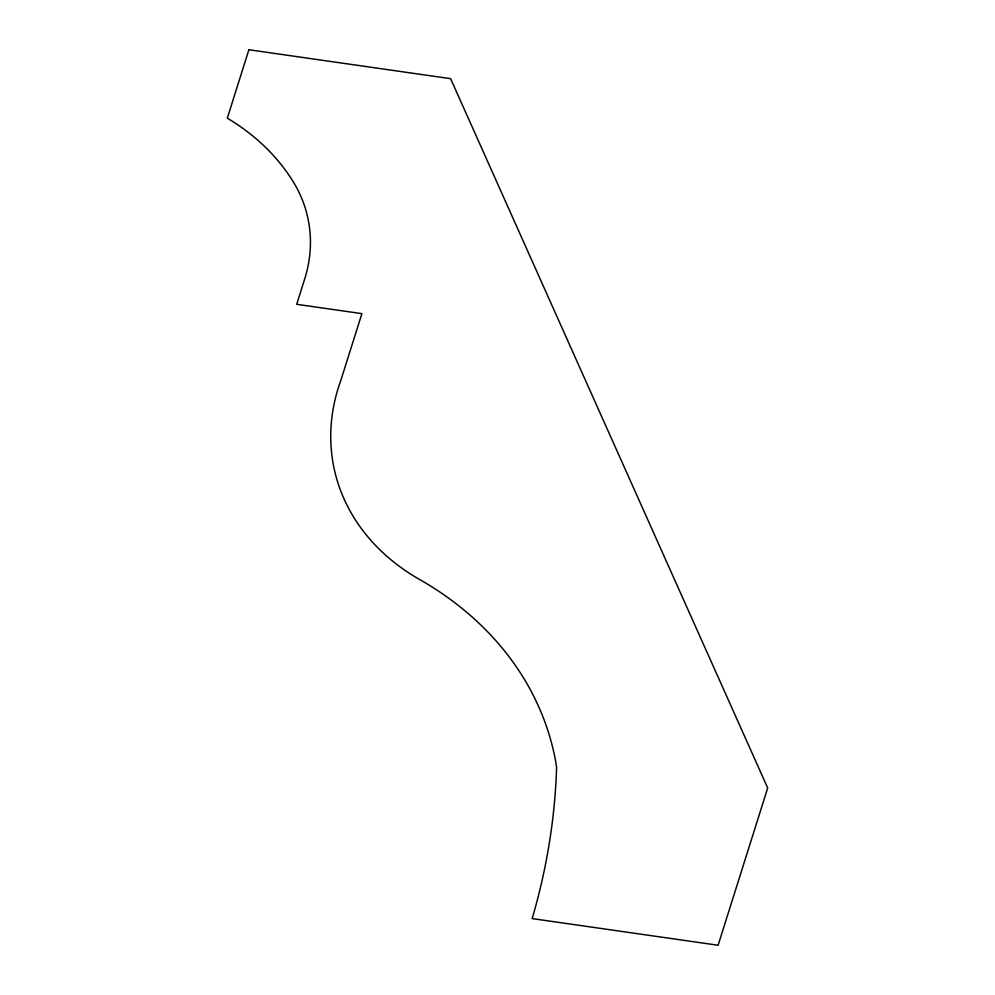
<?xml version="1.0" encoding="UTF-8"?>
<svg xmlns="http://www.w3.org/2000/svg" width="995" height="995" viewBox="0 0 995 995"><rect width="100%" height="100%" fill="white"/><g stroke="black" fill="none" stroke-linecap="round" stroke-linejoin="round"><path stroke-width="1.49" d="M248.887 49.75L227.308 118.169A247.904 199.535 -11.9 0 1 294.346 183.602A175.829 141.526 -11.9 0 1 305.278 277.07L296.697 304.296L361.894 313.636L340.837 380.388A234.298 188.577 -11.9 0 0 421.395 580.508A369.456 297.368 -11.9 0 1 556.591 766.846A862.827 694.485 -11.9 0 1 532.163 918.596L718.104 945.25L767.692 787.99L450.611 78.667L248.887 49.75"/></g></svg>
